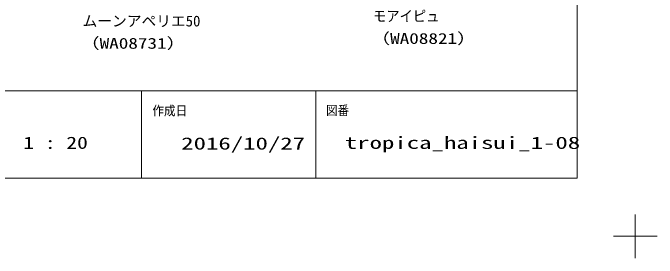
# Model space of a CAD drawing. Units: millimetres, scale not verified. Extents: x -6062 to 6062, y -3045 to 3045.
# Drawn here: x 270 to 2488, y -3045 to -2203 of the extents above; entities that cross this region are included whole.
import ezdxf
from ezdxf.enums import TextEntityAlignment as Align

# ---------------------------------------------------------------- set-up
doc = ezdxf.new("R2010")
doc.units = ezdxf.units.MM
doc.header["$LTSCALE"] = 20
doc.layers.add('0-0_1図面枠', color=7, linetype='Continuous', lineweight=9)
doc.styles.add('ＭＳ ゴシック', font='')
doc.styles.get('ＭＳ ゴシック').set_extended_font_data('MS Gothic')

# ---------------------------------------------------------------- blocks, each defined once
blk = doc.blocks.new('グループ')
at = {"layer": '0-0_1図面枠'}
for p, q in [((84000, -57900), (84000, -60900)), ((85500, -59400), (82500, -59400))]:
    blk.add_line(p, q, dxfattribs=at)
blk = doc.blocks.new('グループ-2')
at = {"layer": '0-0_1図面枠'}
for p, q in [((-80000, -49400), (80000, -49400)), ((50000, -49400), (50000, -55400)), ((62000, -49400), (62000, -55400))]:
    blk.add_line(p, q, dxfattribs=at)
blk.add_lwpolyline([(-80000, 55400), (80000, 55400), (80000, -55400), (-80000, -55400)], close=True, dxfattribs=at)
blk = doc.blocks.new('図面枠')
at = {"layer": '0-0_1図面枠'}
for name in ['グループ', 'グループ-2']:
    blk.add_blockref(name, (0, 0), dxfattribs=at)
at = {"layer": '0-0_1図面枠', "style": 'ＭＳ ゴシック'}
for s, height, width, p in [('作成日', 650.9, 0.9, (50749.9, -51287.2)), ('図番', 650.9, 0.9, (62699.9, -51268.3)), ('1 : 20', 836.9, 1.3, (41866.9, -53644.8))]:
    blk.add_text(s, height=height, dxfattribs=dict(at, width=width)).set_placement(p, align=Align.BOTTOM_LEFT)

msp = doc.modelspace()

# ---------------------------------------------------------------- block references
at = {"layer": '0-0_1図面枠', "xscale": 0.05, "yscale": 0.05}
msp.add_blockref('図面枠', (-1787.5, 0), dxfattribs=at)

# ---------------------------------------------------------------- texts
at = {"layer": '0-0_1図面枠', "style": 'ＭＳ ゴシック'}
for s, height, width, p in [('モアイピュ', 37.24, 0.9, (1509.64, -2243.25)), ('（WA08731）', 37.24, 1.3, (502.41, -2336.82)), ('（WA08821）', 37.24, 1.3, (1502.41, -2320.24)), ('2016/10/27', 41.79, 1.5, (849.28, -2684.72)), ('tropica_haisui_1-08', 41.79, 1.5, (1412.5, -2682.24))]:
    msp.add_text(s, height=height, dxfattribs=dict(at, width=width)).set_placement(p, align=Align.BOTTOM_LEFT)
msp.add_text('ムーンアペリエ50', height=37.19, dxfattribs=at).set_placement((509.64, -2260.17), align=Align.BOTTOM_LEFT)

doc.saveas('drawing.dxf')
